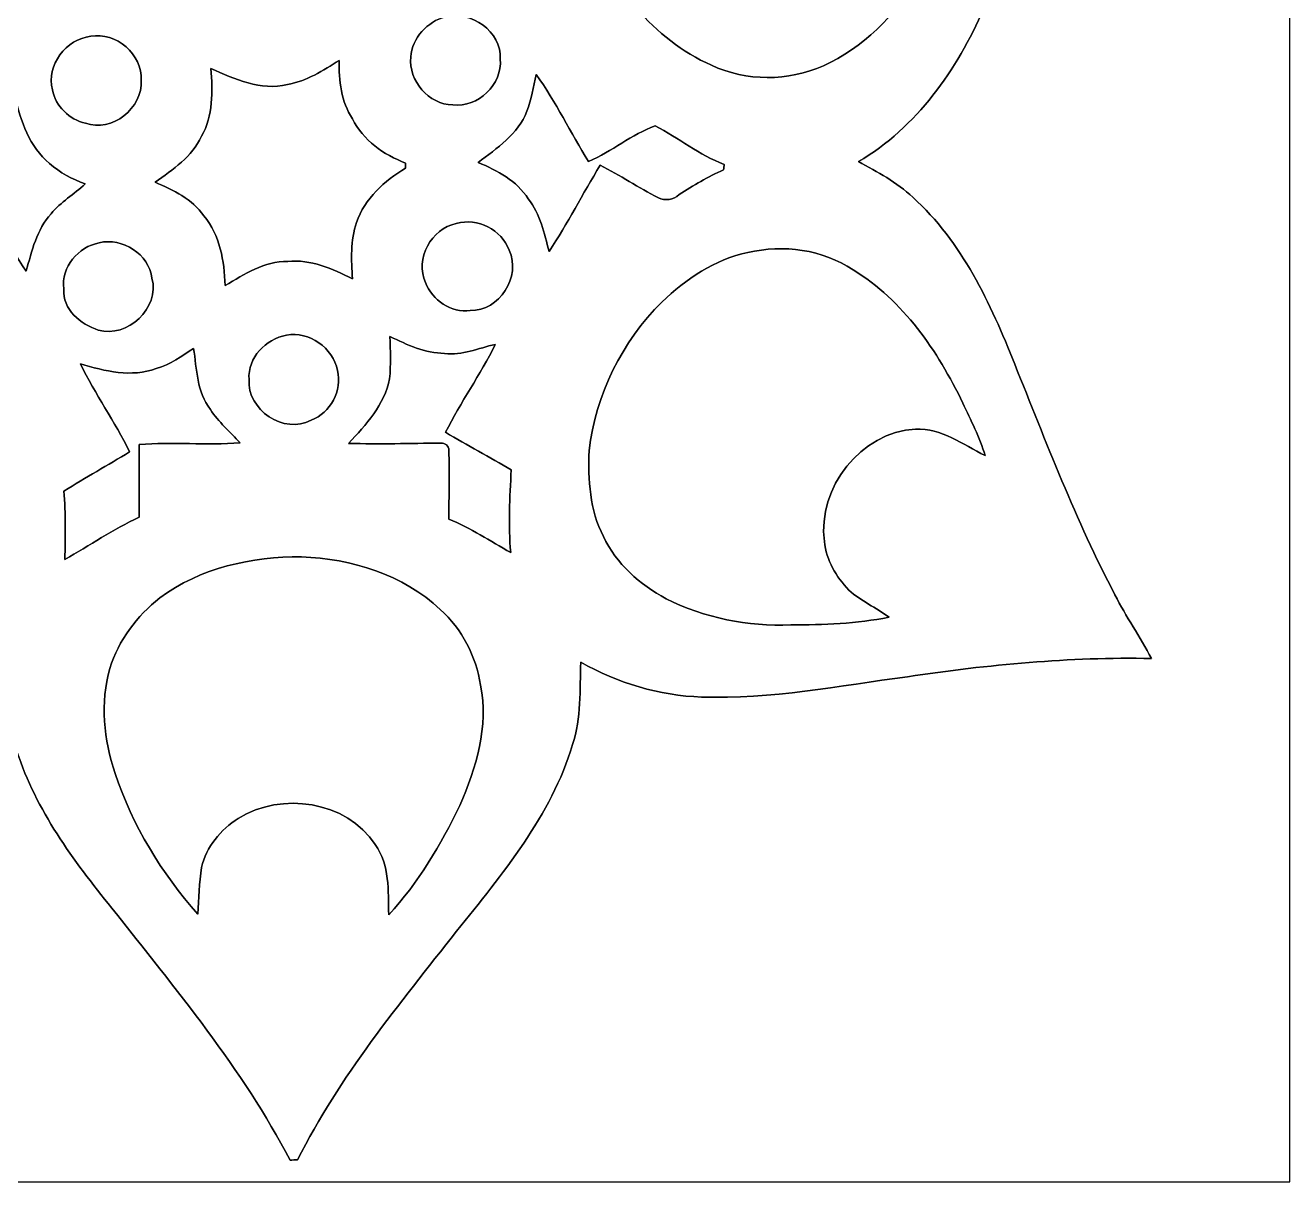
# Model space of a CAD drawing. Header units: centimetres. Extents: x -16.8 to 16.8, y -16.7 to 16.7.
# Drawn here: x -3.97 to 16.77, y -16.67 to 2.3 of the extents above; entities that cross this region are included whole.
import ezdxf

# ---------------------------------------------------------------- set-up
doc = ezdxf.new("R2010")
doc.units = ezdxf.units.CM
doc.header["$MEASUREMENT"] = 0
doc.layers.add('Layer 1', color=7, linetype='Continuous')

msp = doc.modelspace()

# ---------------------------------------------------------------- linework, layer by layer
at = {"layer": 'Layer 1', "color": 7}
for points, knots in [([(-16.77458, 16.66875), (-16.77458, 16.66875), (16.77458, 16.66875), (16.77458, 16.66875), (16.77458, 16.66875), (16.77458, 16.66875), (16.77458, -16.66875), (16.77458, -16.66875), (16.77458, -16.66875), (16.77458, -16.66875), (-16.77458, -16.66875), (-16.77458, -16.66875), (-16.77458, -16.66875), (-16.77458, -16.66875), (-16.77458, 16.66875), (-16.77458, 16.66875), (-16.77458, 16.66875), (-16.77458, 16.66875), (-16.77458, 16.66875), (-16.77458, 16.66875)], [0, 0, 0, 0, 0.16666667, 0.16666667, 0.16666667, 0.16666667, 0.33333333, 0.33333333, 0.33333333, 0.33333333, 0.5, 0.5, 0.5, 0.5, 0.66666667, 0.66666667, 0.66666667, 0.66666667, 1, 1, 1, 1]), ([(-0.32738, 15.46154), (-1.00683, 14.32454), (-1.83268, 13.28561), (-2.65465, 12.25021), (-2.65465, 12.25021), (-3.36621, 11.36756), (-4.10704, 10.46551), (-4.4771, 9.37719), (-4.4771, 9.37719), (-4.65561, 8.90587), (-4.66408, 8.39576), (-4.65561, 7.89834), (-4.65561, 7.89834), (-4.95688, 8.02111), (-5.23558, 8.20102), (-5.5566, 8.26982), (-5.5566, 8.26982), (-6.72147, 8.61695), (-7.95196, 8.41587), (-9.13024, 8.24724), (-9.13024, 8.24724), (-10.74491, 8.00559), (-12.37051, 7.77487), (-14.00775, 7.82108), (-14.00775, 7.82108), (-13.82113, 7.44361), (-13.58583, 7.09295), (-13.39039, 6.72006), (-13.39039, 6.72006), (-12.72681, 5.42925), (-12.21246, 4.07035), (-11.67024, 2.72627), (-11.67024, 2.72627), (-11.30547, 1.84009), (-10.85779, 0.95532), (-10.15083, 0.29139), (-10.15083, 0.29139), (-9.87566, 0.02293), (-9.52606, -0.14146), (-9.20574, -0.34572), (-9.20574, -0.34572), (-9.7603, -0.66781), (-10.25313, -1.09749), (-10.60203, -1.63936), (-10.60203, -1.63936), (-11.27689, -2.60526), (-11.63073, -3.73768), (-12.08652, -4.81259), (-12.08652, -4.81259), (-12.44106, -5.71394), (-12.82806, -6.604), (-13.28138, -7.4609), (-13.28138, -7.4609), (-13.45036, -7.7918), (-13.67296, -8.09237), (-13.83912, -8.42433), (-13.83912, -8.42433), (-11.96799, -8.35131), (-10.11802, -8.68574), (-8.27264, -8.94186), (-8.27264, -8.94186), (-7.26863, -9.08967), (-6.22265, -9.12354), (-5.24087, -8.83144), (-5.24087, -8.83144), (-4.90291, -8.72666), (-4.6041, -8.53334), (-4.29789, -8.36154), (-4.29789, -8.36154), (-4.27708, -8.78276), (-4.24215, -9.20891), (-4.10422, -9.61072), (-4.10422, -9.61072), (-3.79307, -10.57522), (-3.18029, -11.40178), (-2.54917, -12.18001), (-2.54917, -12.18001), (-1.50742, -13.50821), (-0.40569, -14.81067), (0.37571, -16.31668), (0.37571, -16.31668), (0.41698, -16.31386), (0.45861, -16.31139), (0.49989, -16.30927), (0.49989, -16.30927), (1.18604, -14.94402), (2.16641, -13.75657), (3.10656, -12.56171), (3.10656, -12.56171), (3.85798, -11.62367), (4.66019, -10.66906), (5.01086, -9.49713), (5.01086, -9.49713), (5.15514, -9.06286), (5.12692, -8.59931), (5.14526, -8.14917), (5.14526, -8.14917), (5.75098, -8.49101), (6.43043, -8.69632), (7.12752, -8.72031), (7.12752, -8.72031), (8.26382, -8.75947), (9.38495, -8.53687), (10.50607, -8.38623), (10.50607, -8.38623), (11.82934, -8.18797), (13.16531, -8.06309), (14.50481, -8.08708), (14.50481, -8.08708), (14.32137, -7.73077), (14.08677, -7.40339), (13.90826, -7.04427), (13.90826, -7.04427), (13.26832, -5.82401), (12.77655, -4.53566), (12.26326, -3.25931), (12.26326, -3.25931), (11.86639, -2.26377), (11.40072, -1.25236), (10.59039, -0.52282), (10.59039, -0.52282), (10.33039, -0.27552), (10.01254, -0.10724), (9.69927, 0.06103), (9.69927, 0.06103), (10.65989, 0.62265), (11.31288, 1.5681), (11.75667, 2.56681), (11.75667, 2.56681), (12.17013, 3.50661), (12.52361, 4.47146), (12.93001, 5.41443), (12.93001, 5.41443), (13.31348, 6.36129), (13.79326, 7.26581), (14.31396, 8.14352), (14.31396, 8.14352), (14.14392, 8.14881), (13.97635, 8.15128), (13.80772, 8.1534), (13.80772, 8.1534), (12.00997, 8.13788), (10.24008, 8.48748), (8.46384, 8.7122), (8.46384, 8.7122), (7.5184, 8.84167), (6.5345, 8.83144), (5.62222, 8.52593), (5.62222, 8.52593), (5.3273, 8.42821), (5.06942, 8.25041), (4.80272, 8.0966), (4.80272, 8.0966), (4.75862, 8.51958), (4.73004, 8.95032), (4.58929, 9.35567), (4.58929, 9.35567), (4.312, 10.19492), (3.80012, 10.93153), (3.26496, 11.62579), (3.26496, 11.62579), (2.32728, 12.82312), (1.33879, 13.98729), (0.54046, 15.28586), (0.54046, 15.28586), (0.37677, 15.55679), (0.23389, 15.84078), (0.05221, 16.10042), (0.05221, 16.10042), (-0.08996, 15.89687), (-0.19897, 15.67321), (-0.32738, 15.46154)], [0, 0, 0, 0, 0.02272727, 0.02272727, 0.02272727, 0.02272727, 0.04545455, 0.04545455, 0.04545455, 0.04545455, 0.06818182, 0.06818182, 0.06818182, 0.06818182, 0.09090909, 0.09090909, 0.09090909, 0.09090909, 0.11363636, 0.11363636, 0.11363636, 0.11363636, 0.13636364, 0.13636364, 0.13636364, 0.13636364, 0.15909091, 0.15909091, 0.15909091, 0.15909091, 0.18181818, 0.18181818, 0.18181818, 0.18181818, 0.20454545, 0.20454545, 0.20454545, 0.20454545, 0.22727273, 0.22727273, 0.22727273, 0.22727273, 0.25, 0.25, 0.25, 0.25, 0.27272727, 0.27272727, 0.27272727, 0.27272727, 0.29545455, 0.29545455, 0.29545455, 0.29545455, 0.31818182, 0.31818182, 0.31818182, 0.31818182, 0.34090909, 0.34090909, 0.34090909, 0.34090909, 0.36363636, 0.36363636, 0.36363636, 0.36363636, 0.38636364, 0.38636364, 0.38636364, 0.38636364, 0.40909091, 0.40909091, 0.40909091, 0.40909091, 0.43181818, 0.43181818, 0.43181818, 0.43181818, 0.45454545, 0.45454545, 0.45454545, 0.45454545, 0.47727273, 0.47727273, 0.47727273, 0.47727273, 0.5, 0.5, 0.5, 0.5, 0.52272727, 0.52272727, 0.52272727, 0.52272727, 0.54545455, 0.54545455, 0.54545455, 0.54545455, 0.56818182, 0.56818182, 0.56818182, 0.56818182, 0.59090909, 0.59090909, 0.59090909, 0.59090909, 0.61363636, 0.61363636, 0.61363636, 0.61363636, 0.63636364, 0.63636364, 0.63636364, 0.63636364, 0.65909091, 0.65909091, 0.65909091, 0.65909091, 0.68181818, 0.68181818, 0.68181818, 0.68181818, 0.70454545, 0.70454545, 0.70454545, 0.70454545, 0.72727273, 0.72727273, 0.72727273, 0.72727273, 0.75, 0.75, 0.75, 0.75, 0.77272727, 0.77272727, 0.77272727, 0.77272727, 0.79545455, 0.79545455, 0.79545455, 0.79545455, 0.81818182, 0.81818182, 0.81818182, 0.81818182, 0.84090909, 0.84090909, 0.84090909, 0.84090909, 0.86363636, 0.86363636, 0.86363636, 0.86363636, 0.88636364, 0.88636364, 0.88636364, 0.88636364, 0.90909091, 0.90909091, 0.90909091, 0.90909091, 0.93181818, 0.93181818, 0.93181818, 0.93181818, 0.95454545, 0.95454545, 0.95454545, 0.95454545, 1, 1, 1, 1]), ([(8.08426, 7.58331), (8.7062, 7.614), (9.34367, 7.61012), (9.9501, 7.45102), (9.9501, 7.45102), (9.75113, 7.31696), (9.52571, 7.21924), (9.35002, 7.05379), (9.35002, 7.05379), (8.89459, 6.63011), (8.80745, 5.8928), (9.08579, 5.34741), (9.08579, 5.34741), (9.33097, 4.79108), (9.90036, 4.34022), (10.53077, 4.3875), (10.53077, 4.3875), (10.90471, 4.37833), (11.21798, 4.59034), (11.53407, 4.75721), (11.53407, 4.75721), (11.33722, 4.14937), (11.02254, 3.58281), (10.67506, 3.04906), (10.67506, 3.04906), (10.28982, 2.45816), (9.77653, 1.92652), (9.1253, 1.63442), (9.1253, 1.63442), (8.54851, 1.37372), (7.86059, 1.37513), (7.28662, 1.64359), (7.28662, 1.64359), (6.32919, 2.06587), (5.6388, 2.94887), (5.29555, 3.92042), (5.29555, 3.92042), (5.12374, 4.46652), (5.02602, 5.06307), (5.1689, 5.62716), (5.1689, 5.62716), (5.24475, 6.04485), (5.48569, 6.41209), (5.76651, 6.72253), (5.76651, 6.72253), (6.38316, 7.31555), (7.25417, 7.52757), (8.08426, 7.58331)], [0, 0, 0, 0, 0.07692308, 0.07692308, 0.07692308, 0.07692308, 0.15384615, 0.15384615, 0.15384615, 0.15384615, 0.23076923, 0.23076923, 0.23076923, 0.23076923, 0.30769231, 0.30769231, 0.30769231, 0.30769231, 0.38461538, 0.38461538, 0.38461538, 0.38461538, 0.46153846, 0.46153846, 0.46153846, 0.46153846, 0.53846154, 0.53846154, 0.53846154, 0.53846154, 0.61538462, 0.61538462, 0.61538462, 0.61538462, 0.69230769, 0.69230769, 0.69230769, 0.69230769, 0.76923077, 0.76923077, 0.76923077, 0.76923077, 0.84615385, 0.84615385, 0.84615385, 0.84615385, 1, 1, 1, 1]), ([(2.92488, 2.43699), (3.34751, 2.54212), (3.84598, 2.19534), (3.82517, 1.74519), (3.82517, 1.74519), (3.8608, 1.3268), (3.4604, 0.94298), (3.04482, 0.99025), (3.04482, 0.99025), (2.64901, 1.00118), (2.31987, 1.38606), (2.35479, 1.77765), (2.35479, 1.77765), (2.37984, 2.08809), (2.62819, 2.35761), (2.92488, 2.43699)], [0, 0, 0, 0, 0.2, 0.2, 0.2, 0.2, 0.4, 0.4, 0.4, 0.4, 0.6, 0.6, 0.6, 0.6, 1, 1, 1, 1]), ([(-2.89489, 2.11737), (-2.48038, 2.19498), (-2.03976, 1.81786), (-2.06728, 1.39347), (-2.06728, 1.39347), (-2.03553, 0.93909), (-2.54847, 0.53481), (-2.97956, 0.69074), (-2.97956, 0.69074), (-3.24485, 0.75177), (-3.47204, 0.97049), (-3.52249, 1.24037), (-3.52249, 1.24037), (-3.6322, 1.64147), (-3.29459, 2.07292), (-2.89489, 2.11737)], [0, 0, 0, 0, 0.2, 0.2, 0.2, 0.2, 0.4, 0.4, 0.4, 0.4, 0.6, 0.6, 0.6, 0.6, 1, 1, 1, 1]), ([(0.33126, 1.32821), (0.64911, 1.37513), (0.91581, 1.55857), (1.18322, 1.72261), (1.18322, 1.72261), (1.17193, 1.39136), (1.21638, 1.04669), (1.39912, 0.762), (1.39912, 0.762), (1.57762, 0.41275), (1.90994, 0.17533), (2.26871, 0.03704), (2.26871, 0.03704), (2.26942, 0.01658), (2.27083, -0.02399), (2.27154, -0.04445), (2.27154, -0.04445), (1.92476, -0.254), (1.59844, -0.54081), (1.46791, -0.93663), (1.46791, -0.93663), (1.36066, -1.23437), (1.38254, -1.55081), (1.39806, -1.8602), (1.39806, -1.8602), (1.06856, -1.6958), (0.71508, -1.53564), (0.3369, -1.57586), (0.3369, -1.57586), (-0.04374, -1.57233), (-0.3743, -1.78541), (-0.69003, -1.97026), (-0.69003, -1.97026), (-0.7052, -1.5681), (-0.76941, -1.14547), (-1.03893, -0.82726), (-1.03893, -0.82726), (-1.22978, -0.55174), (-1.53811, -0.40393), (-1.83797, -0.27764), (-1.83797, -0.27764), (-1.54658, -0.07091), (-1.23331, 0.14217), (-1.07597, 0.47625), (-1.07597, 0.47625), (-0.88688, 0.81209), (-0.89041, 1.21391), (-0.92251, 1.58856), (-0.92251, 1.58856), (-0.53128, 1.41429), (-0.10478, 1.21708), (0.33126, 1.32821)], [0, 0, 0, 0, 0.07142857, 0.07142857, 0.07142857, 0.07142857, 0.14285714, 0.14285714, 0.14285714, 0.14285714, 0.21428571, 0.21428571, 0.21428571, 0.21428571, 0.28571429, 0.28571429, 0.28571429, 0.28571429, 0.35714286, 0.35714286, 0.35714286, 0.35714286, 0.42857143, 0.42857143, 0.42857143, 0.42857143, 0.5, 0.5, 0.5, 0.5, 0.57142857, 0.57142857, 0.57142857, 0.57142857, 0.64285714, 0.64285714, 0.64285714, 0.64285714, 0.71428571, 0.71428571, 0.71428571, 0.71428571, 0.78571429, 0.78571429, 0.78571429, 0.78571429, 0.85714286, 0.85714286, 0.85714286, 0.85714286, 1, 1, 1, 1]), ([(4.41396, 1.49013), (4.73745, 1.03858), (4.97558, 0.53305), (5.27403, 0.06526), (5.27403, 0.06526), (5.65609, 0.22472), (5.97817, 0.51118), (6.36729, 0.64699), (6.36729, 0.64699), (6.74723, 0.44838), (7.09154, 0.1711), (7.49759, 0.01552), (7.49759, 0.01552), (7.49512, -0.0067), (7.49053, -0.05151), (7.48806, -0.07373), (7.48806, -0.07373), (7.2323, -0.18591), (6.99206, -0.32879), (6.75746, -0.47943), (6.75746, -0.47943), (6.66785, -0.56515), (6.52674, -0.58738), (6.41738, -0.53234), (6.41738, -0.53234), (6.09106, -0.37006), (5.79191, -0.15804), (5.46382, 0.00106), (5.46382, 0.00106), (5.1756, -0.46496), (4.92866, -0.95638), (4.62597, -1.41323), (4.62597, -1.41323), (4.54519, -1.11337), (4.48063, -0.79904), (4.28378, -0.54822), (4.28378, -0.54822), (4.09293, -0.25224), (3.77719, -0.08326), (3.46075, 0.04621), (3.46075, 0.04621), (3.76626, 0.28328), (4.11939, 0.50976), (4.26085, 0.889), (4.26085, 0.889), (4.34199, 1.08091), (4.36069, 1.29046), (4.41396, 1.49013)], [0, 0, 0, 0, 0.07692308, 0.07692308, 0.07692308, 0.07692308, 0.15384615, 0.15384615, 0.15384615, 0.15384615, 0.23076923, 0.23076923, 0.23076923, 0.23076923, 0.30769231, 0.30769231, 0.30769231, 0.30769231, 0.38461538, 0.38461538, 0.38461538, 0.38461538, 0.46153846, 0.46153846, 0.46153846, 0.46153846, 0.53846154, 0.53846154, 0.53846154, 0.53846154, 0.61538462, 0.61538462, 0.61538462, 0.61538462, 0.69230769, 0.69230769, 0.69230769, 0.69230769, 0.76923077, 0.76923077, 0.76923077, 0.76923077, 0.84615385, 0.84615385, 0.84615385, 0.84615385, 1, 1, 1, 1]), ([(-4.97064, -0.25153), (-4.67466, 0.20038), (-4.45453, 0.70062), (-4.13456, 1.13594), (-4.13456, 1.13594), (-4.04918, 0.72743), (-3.89714, 0.30656), (-3.57011, 0.02893), (-3.57011, 0.02893), (-3.39901, -0.11994), (-3.19687, -0.22507), (-2.98556, -0.30409), (-2.98556, -0.30409), (-3.16618, -0.47378), (-3.38526, -0.60078), (-3.54471, -0.79375), (-3.54471, -0.79375), (-3.78248, -1.05198), (-3.85904, -1.40688), (-3.95393, -1.73355), (-3.95393, -1.73355), (-4.26473, -1.28129), (-4.48381, -0.77117), (-4.80589, -0.32632), (-4.80589, -0.32632), (-5.16643, -0.52352), (-5.52168, -0.73025), (-5.87446, -0.94051), (-5.87446, -0.94051), (-6.24523, -0.67098), (-6.64104, -0.44203), (-7.05979, -0.25788), (-7.05979, -0.25788), (-6.72183, -0.07408), (-6.39233, 0.12488), (-6.08013, 0.34996), (-6.08013, 0.34996), (-5.71218, 0.14676), (-5.36363, -0.09737), (-4.97064, -0.25153)], [0, 0, 0, 0, 0.09090909, 0.09090909, 0.09090909, 0.09090909, 0.18181818, 0.18181818, 0.18181818, 0.18181818, 0.27272727, 0.27272727, 0.27272727, 0.27272727, 0.36363636, 0.36363636, 0.36363636, 0.36363636, 0.45454545, 0.45454545, 0.45454545, 0.45454545, 0.54545455, 0.54545455, 0.54545455, 0.54545455, 0.63636364, 0.63636364, 0.63636364, 0.63636364, 0.72727273, 0.72727273, 0.72727273, 0.72727273, 0.81818182, 0.81818182, 0.81818182, 0.81818182, 1, 1, 1, 1]), ([(3.10303, -0.95603), (3.45334, -0.84914), (3.84457, -1.05622), (3.97157, -1.39241), (3.97157, -1.39241), (4.16983, -1.82316), (3.80859, -2.39148), (3.33269, -2.38054), (3.33269, -2.38054), (3.01307, -2.42923), (2.71498, -2.20698), (2.59539, -1.92229), (2.59539, -1.92229), (2.42535, -1.53353), (2.68993, -1.0347), (3.10303, -0.95603)], [0, 0, 0, 0, 0.2, 0.2, 0.2, 0.2, 0.4, 0.4, 0.4, 0.4, 0.6, 0.6, 0.6, 0.6, 1, 1, 1, 1]), ([(-2.75449, -1.26929), (-2.3749, -1.17793), (-1.93851, -1.45662), (-1.88948, -1.85067), (-1.88948, -1.85067), (-1.75824, -2.33856), (-2.29129, -2.83704), (-2.76966, -2.70228), (-2.76966, -2.70228), (-3.05717, -2.60668), (-3.36303, -2.36396), (-3.33269, -2.02741), (-3.33269, -2.02741), (-3.38984, -1.66617), (-3.09633, -1.33632), (-2.75449, -1.26929)], [0, 0, 0, 0, 0.2, 0.2, 0.2, 0.2, 0.4, 0.4, 0.4, 0.4, 0.6, 0.6, 0.6, 0.6, 1, 1, 1, 1]), ([(7.8867, -1.42946), (8.46702, -1.29187), (9.1119, -1.38007), (9.61108, -1.7145), (9.61108, -1.7145), (10.4394, -2.21298), (10.99855, -3.04482), (11.41236, -3.89819), (11.41236, -3.89819), (11.54148, -4.18112), (11.69, -4.45841), (11.77678, -4.75897), (11.77678, -4.75897), (11.41024, -4.57906), (11.06523, -4.3053), (10.63519, -4.32541), (10.63519, -4.32541), (9.73772, -4.3748), (9.02441, -5.28955), (9.14153, -6.16938), (9.14153, -6.16938), (9.17434, -6.47277), (9.33168, -6.75111), (9.54405, -6.9656), (9.54405, -6.9656), (9.74055, -7.14622), (9.98961, -7.25276), (10.20198, -7.41186), (10.20198, -7.41186), (9.67105, -7.51346), (9.12954, -7.54027), (8.59014, -7.53639), (8.59014, -7.53639), (7.88741, -7.56497), (7.17268, -7.4235), (6.54332, -7.10777), (6.54332, -7.10777), (6.11681, -6.87388), (5.72417, -6.53591), (5.51709, -6.08753), (5.51709, -6.08753), (5.28849, -5.6582), (5.26662, -5.15408), (5.28073, -4.67889), (5.28073, -4.67889), (5.3848, -3.76238), (5.82189, -2.89031), (6.47524, -2.2419), (6.47524, -2.2419), (6.87035, -1.86584), (7.34342, -1.53917), (7.8867, -1.42946)], [0, 0, 0, 0, 0.07142857, 0.07142857, 0.07142857, 0.07142857, 0.14285714, 0.14285714, 0.14285714, 0.14285714, 0.21428571, 0.21428571, 0.21428571, 0.21428571, 0.28571429, 0.28571429, 0.28571429, 0.28571429, 0.35714286, 0.35714286, 0.35714286, 0.35714286, 0.42857143, 0.42857143, 0.42857143, 0.42857143, 0.5, 0.5, 0.5, 0.5, 0.57142857, 0.57142857, 0.57142857, 0.57142857, 0.64285714, 0.64285714, 0.64285714, 0.64285714, 0.71428571, 0.71428571, 0.71428571, 0.71428571, 0.78571429, 0.78571429, 0.78571429, 0.78571429, 0.85714286, 0.85714286, 0.85714286, 0.85714286, 1, 1, 1, 1]), ([(0.31503, -2.78589), (0.69709, -2.71463), (1.07456, -2.99156), (1.1557, -3.36303), (1.1557, -3.36303), (1.23225, -3.69147), (1.03964, -4.06047), (0.72249, -4.17936), (0.72249, -4.17936), (0.27622, -4.41995), (-0.33232, -4.01073), (-0.29704, -3.51014), (-0.29704, -3.51014), (-0.32138, -3.15242), (-0.02293, -2.84868), (0.31503, -2.78589)], [0, 0, 0, 0, 0.2, 0.2, 0.2, 0.2, 0.4, 0.4, 0.4, 0.4, 0.6, 0.6, 0.6, 0.6, 1, 1, 1, 1]), ([(2.01471, -2.80741), (2.29729, -2.94252), (2.58939, -3.08293), (2.91147, -3.08293), (2.91147, -3.08293), (3.19864, -3.12173), (3.46604, -2.99614), (3.74086, -2.93793), (3.74086, -2.93793), (3.49779, -3.43323), (3.17394, -3.88479), (2.92629, -4.37797), (2.92629, -4.37797), (3.28436, -4.58611), (3.64843, -4.78367), (4.00438, -4.99533), (4.00438, -4.99533), (3.97933, -5.44654), (3.95746, -5.8995), (3.99521, -6.35071), (3.99521, -6.35071), (3.66007, -6.16162), (3.33834, -5.94854), (2.98132, -5.80178), (2.98132, -5.80178), (2.97956, -5.42537), (2.9972, -5.0486), (2.97886, -4.67289), (2.97886, -4.67289), (2.98662, -4.59846), (2.91465, -4.55507), (2.84903, -4.55542), (2.84903, -4.55542), (2.34456, -4.55859), (1.84009, -4.57694), (1.33597, -4.5593), (1.33597, -4.5593), (1.62207, -4.25274), (1.92334, -3.92642), (2.00942, -3.50061), (2.00942, -3.50061), (2.03024, -3.26954), (2.02212, -3.03848), (2.01471, -2.80741)], [0, 0, 0, 0, 0.08333333, 0.08333333, 0.08333333, 0.08333333, 0.16666667, 0.16666667, 0.16666667, 0.16666667, 0.25, 0.25, 0.25, 0.25, 0.33333333, 0.33333333, 0.33333333, 0.33333333, 0.41666667, 0.41666667, 0.41666667, 0.41666667, 0.5, 0.5, 0.5, 0.5, 0.58333333, 0.58333333, 0.58333333, 0.58333333, 0.66666667, 0.66666667, 0.66666667, 0.66666667, 0.75, 0.75, 0.75, 0.75, 0.83333333, 0.83333333, 0.83333333, 0.83333333, 1, 1, 1, 1]), ([(-1.81822, -3.33093), (-1.58785, -3.27589), (-1.40159, -3.12561), (-1.20579, -3.00143), (-1.20579, -3.00143), (-1.15641, -3.34045), (-1.15111, -3.71757), (-0.93098, -4.00191), (-0.93098, -4.00191), (-0.79975, -4.21111), (-0.60537, -4.36739), (-0.4445, -4.5526), (-0.4445, -4.5526), (-0.99624, -4.58717), (-1.55011, -4.53884), (-2.10114, -4.57835), (-2.10114, -4.57835), (-2.09938, -4.97558), (-2.09973, -5.37281), (-2.09868, -5.77039), (-2.09868, -5.77039), (-2.52448, -5.96971), (-2.91253, -6.23464), (-3.3214, -6.46324), (-3.3214, -6.46324), (-3.30518, -6.0893), (-3.30694, -5.71465), (-3.33304, -5.34176), (-3.33304, -5.34176), (-2.97956, -5.11916), (-2.61373, -4.91666), (-2.25743, -4.69865), (-2.25743, -4.69865), (-2.49908, -4.20264), (-2.82152, -3.75144), (-3.06458, -3.25649), (-3.06458, -3.25649), (-2.66347, -3.37432), (-2.22497, -3.48403), (-1.81822, -3.33093)], [0, 0, 0, 0, 0.09090909, 0.09090909, 0.09090909, 0.09090909, 0.18181818, 0.18181818, 0.18181818, 0.18181818, 0.27272727, 0.27272727, 0.27272727, 0.27272727, 0.36363636, 0.36363636, 0.36363636, 0.36363636, 0.45454545, 0.45454545, 0.45454545, 0.45454545, 0.54545455, 0.54545455, 0.54545455, 0.54545455, 0.63636364, 0.63636364, 0.63636364, 0.63636364, 0.72727273, 0.72727273, 0.72727273, 0.72727273, 0.81818182, 0.81818182, 0.81818182, 0.81818182, 1, 1, 1, 1]), ([(-1.76001, -7.09401), (-1.09784, -6.5973), (-0.25224, -6.41773), (0.56233, -6.42091), (0.56233, -6.42091), (1.38395, -6.45442), (2.23344, -6.7056), (2.8388, -7.28592), (2.8388, -7.28592), (3.19617, -7.60271), (3.429, -8.05286), (3.50132, -8.52382), (3.50132, -8.52382), (3.63784, -9.19798), (3.42794, -9.88307), (3.16089, -10.49867), (3.16089, -10.49867), (2.85115, -11.14037), (2.48073, -11.76761), (1.99355, -12.29007), (1.99355, -12.29007), (1.9872, -11.89919), (2.0126, -11.47339), (1.7713, -11.14002), (1.7713, -11.14002), (1.30104, -10.41929), (0.2353, -10.27042), (-0.47378, -10.70963), (-0.47378, -10.70963), (-0.76024, -10.89448), (-0.99977, -11.17671), (-1.07809, -11.51431), (-1.07809, -11.51431), (-1.11584, -11.76726), (-1.11795, -12.02443), (-1.13594, -12.28019), (-1.13594, -12.28019), (-1.73284, -11.61097), (-2.21015, -10.82428), (-2.49555, -9.97162), (-2.49555, -9.97162), (-2.67335, -9.42128), (-2.74602, -8.81133), (-2.57881, -8.25006), (-2.57881, -8.25006), (-2.44334, -7.78757), (-2.13254, -7.39211), (-1.76001, -7.09401)], [0, 0, 0, 0, 0.07692308, 0.07692308, 0.07692308, 0.07692308, 0.15384615, 0.15384615, 0.15384615, 0.15384615, 0.23076923, 0.23076923, 0.23076923, 0.23076923, 0.30769231, 0.30769231, 0.30769231, 0.30769231, 0.38461538, 0.38461538, 0.38461538, 0.38461538, 0.46153846, 0.46153846, 0.46153846, 0.46153846, 0.53846154, 0.53846154, 0.53846154, 0.53846154, 0.61538462, 0.61538462, 0.61538462, 0.61538462, 0.69230769, 0.69230769, 0.69230769, 0.69230769, 0.76923077, 0.76923077, 0.76923077, 0.76923077, 0.84615385, 0.84615385, 0.84615385, 0.84615385, 1, 1, 1, 1])]:
    msp.add_open_spline(points, degree=3, knots=knots, dxfattribs=at)
at = {"layer": 'Layer 1', "color": 251}
for points, knots in [([(-0.32738, 15.46154), (-0.19897, 15.67321), (-0.08996, 15.89687), (0.05221, 16.10042), (0.05221, 16.10042), (0.23389, 15.84078), (0.37677, 15.55679), (0.54046, 15.28586), (0.54046, 15.28586), (1.33879, 13.98729), (2.32728, 12.82312), (3.26496, 11.62579), (3.26496, 11.62579), (3.80012, 10.93153), (4.312, 10.19492), (4.58929, 9.35567), (4.58929, 9.35567), (4.73004, 8.95032), (4.75862, 8.51958), (4.80272, 8.0966), (4.80272, 8.0966), (5.06942, 8.25041), (5.3273, 8.42821), (5.62222, 8.52593), (5.62222, 8.52593), (6.5345, 8.83144), (7.5184, 8.84167), (8.46384, 8.7122), (8.46384, 8.7122), (10.24008, 8.48748), (12.00997, 8.13788), (13.80772, 8.1534), (13.80772, 8.1534), (13.97635, 8.15128), (14.14392, 8.14881), (14.31396, 8.14352), (14.31396, 8.14352), (13.79326, 7.26581), (13.31348, 6.36129), (12.93001, 5.41443), (12.93001, 5.41443), (12.52361, 4.47146), (12.17013, 3.50661), (11.75667, 2.56681), (11.75667, 2.56681), (11.31288, 1.5681), (10.65989, 0.62265), (9.69927, 0.06103), (9.69927, 0.06103), (10.01254, -0.10724), (10.33039, -0.27552), (10.59039, -0.52282), (10.59039, -0.52282), (11.40072, -1.25236), (11.86639, -2.26377), (12.26326, -3.25931), (12.26326, -3.25931), (12.77655, -4.53566), (13.26832, -5.82401), (13.90826, -7.04427), (13.90826, -7.04427), (14.08677, -7.40339), (14.32137, -7.73077), (14.50481, -8.08708), (14.50481, -8.08708), (13.16531, -8.06309), (11.82934, -8.18797), (10.50607, -8.38623), (10.50607, -8.38623), (9.38495, -8.53687), (8.26382, -8.75947), (7.12752, -8.72031), (7.12752, -8.72031), (6.43043, -8.69632), (5.75098, -8.49101), (5.14526, -8.14917), (5.14526, -8.14917), (5.12692, -8.59931), (5.15514, -9.06286), (5.01086, -9.49713), (5.01086, -9.49713), (4.66019, -10.66906), (3.85798, -11.62367), (3.10656, -12.56171), (3.10656, -12.56171), (2.16641, -13.75657), (1.18604, -14.94402), (0.49989, -16.30927), (0.49989, -16.30927), (0.45861, -16.31139), (0.41698, -16.31386), (0.37571, -16.31668), (0.37571, -16.31668), (-0.40569, -14.81067), (-1.50742, -13.50821), (-2.54917, -12.18001), (-2.54917, -12.18001), (-3.18029, -11.40178), (-3.79307, -10.57522), (-4.10422, -9.61072), (-4.10422, -9.61072), (-4.24215, -9.20891), (-4.27708, -8.78276), (-4.29789, -8.36154), (-4.29789, -8.36154), (-4.6041, -8.53334), (-4.90291, -8.72666), (-5.24087, -8.83144), (-5.24087, -8.83144), (-6.22265, -9.12354), (-7.26863, -9.08967), (-8.27264, -8.94186), (-8.27264, -8.94186), (-10.11802, -8.68574), (-11.96799, -8.35131), (-13.83912, -8.42433), (-13.83912, -8.42433), (-13.67296, -8.09237), (-13.45036, -7.7918), (-13.28138, -7.4609), (-13.28138, -7.4609), (-12.82806, -6.604), (-12.44106, -5.71394), (-12.08652, -4.81259), (-12.08652, -4.81259), (-11.63073, -3.73768), (-11.27689, -2.60526), (-10.60203, -1.63936), (-10.60203, -1.63936), (-10.25313, -1.09749), (-9.7603, -0.66781), (-9.20574, -0.34572), (-9.20574, -0.34572), (-9.52606, -0.14146), (-9.87566, 0.02293), (-10.15083, 0.29139), (-10.15083, 0.29139), (-10.85779, 0.95532), (-11.30547, 1.84009), (-11.67024, 2.72627), (-11.67024, 2.72627), (-12.21246, 4.07035), (-12.72681, 5.42925), (-13.39039, 6.72006), (-13.39039, 6.72006), (-13.58583, 7.09295), (-13.82113, 7.44361), (-14.00775, 7.82108), (-14.00775, 7.82108), (-12.37051, 7.77487), (-10.74491, 8.00559), (-9.13024, 8.24724), (-9.13024, 8.24724), (-7.95196, 8.41587), (-6.72147, 8.61695), (-5.5566, 8.26982), (-5.5566, 8.26982), (-5.23558, 8.20102), (-4.95688, 8.02111), (-4.65561, 7.89834), (-4.65561, 7.89834), (-4.66408, 8.39576), (-4.65561, 8.90587), (-4.4771, 9.37719), (-4.4771, 9.37719), (-4.10704, 10.46551), (-3.36621, 11.36756), (-2.65465, 12.25021), (-2.65465, 12.25021), (-1.83268, 13.28561), (-1.00683, 14.32454), (-0.32738, 15.46154), (-0.32738, 15.46154), (-0.32738, 15.46154), (-0.32738, 15.46154), (-0.32738, 15.46154)], [0, 0, 0, 0, 0.02222222, 0.02222222, 0.02222222, 0.02222222, 0.04444444, 0.04444444, 0.04444444, 0.04444444, 0.06666667, 0.06666667, 0.06666667, 0.06666667, 0.08888889, 0.08888889, 0.08888889, 0.08888889, 0.11111111, 0.11111111, 0.11111111, 0.11111111, 0.13333333, 0.13333333, 0.13333333, 0.13333333, 0.15555556, 0.15555556, 0.15555556, 0.15555556, 0.17777778, 0.17777778, 0.17777778, 0.17777778, 0.2, 0.2, 0.2, 0.2, 0.22222222, 0.22222222, 0.22222222, 0.22222222, 0.24444444, 0.24444444, 0.24444444, 0.24444444, 0.26666667, 0.26666667, 0.26666667, 0.26666667, 0.28888889, 0.28888889, 0.28888889, 0.28888889, 0.31111111, 0.31111111, 0.31111111, 0.31111111, 0.33333333, 0.33333333, 0.33333333, 0.33333333, 0.35555556, 0.35555556, 0.35555556, 0.35555556, 0.37777778, 0.37777778, 0.37777778, 0.37777778, 0.4, 0.4, 0.4, 0.4, 0.42222222, 0.42222222, 0.42222222, 0.42222222, 0.44444444, 0.44444444, 0.44444444, 0.44444444, 0.46666667, 0.46666667, 0.46666667, 0.46666667, 0.48888889, 0.48888889, 0.48888889, 0.48888889, 0.51111111, 0.51111111, 0.51111111, 0.51111111, 0.53333333, 0.53333333, 0.53333333, 0.53333333, 0.55555556, 0.55555556, 0.55555556, 0.55555556, 0.57777778, 0.57777778, 0.57777778, 0.57777778, 0.6, 0.6, 0.6, 0.6, 0.62222222, 0.62222222, 0.62222222, 0.62222222, 0.64444444, 0.64444444, 0.64444444, 0.64444444, 0.66666667, 0.66666667, 0.66666667, 0.66666667, 0.68888889, 0.68888889, 0.68888889, 0.68888889, 0.71111111, 0.71111111, 0.71111111, 0.71111111, 0.73333333, 0.73333333, 0.73333333, 0.73333333, 0.75555556, 0.75555556, 0.75555556, 0.75555556, 0.77777778, 0.77777778, 0.77777778, 0.77777778, 0.8, 0.8, 0.8, 0.8, 0.82222222, 0.82222222, 0.82222222, 0.82222222, 0.84444444, 0.84444444, 0.84444444, 0.84444444, 0.86666667, 0.86666667, 0.86666667, 0.86666667, 0.88888889, 0.88888889, 0.88888889, 0.88888889, 0.91111111, 0.91111111, 0.91111111, 0.91111111, 0.93333333, 0.93333333, 0.93333333, 0.93333333, 0.95555556, 0.95555556, 0.95555556, 0.95555556, 1, 1, 1, 1]), ([(8.08426, 7.58331), (7.25417, 7.52757), (6.38316, 7.31555), (5.76651, 6.72253), (5.76651, 6.72253), (5.48569, 6.41209), (5.24475, 6.04485), (5.1689, 5.62716), (5.1689, 5.62716), (5.02602, 5.06307), (5.12374, 4.46652), (5.29555, 3.92042), (5.29555, 3.92042), (5.6388, 2.94887), (6.32919, 2.06587), (7.28662, 1.64359), (7.28662, 1.64359), (7.86059, 1.37513), (8.54851, 1.37372), (9.1253, 1.63442), (9.1253, 1.63442), (9.77653, 1.92652), (10.28982, 2.45816), (10.67506, 3.04906), (10.67506, 3.04906), (11.02254, 3.58281), (11.33722, 4.14937), (11.53407, 4.75721), (11.53407, 4.75721), (11.21798, 4.59034), (10.90471, 4.37833), (10.53077, 4.3875), (10.53077, 4.3875), (9.90036, 4.34022), (9.33097, 4.79108), (9.08579, 5.34741), (9.08579, 5.34741), (8.80745, 5.8928), (8.89459, 6.63011), (9.35002, 7.05379), (9.35002, 7.05379), (9.52571, 7.21924), (9.75113, 7.31696), (9.9501, 7.45102), (9.9501, 7.45102), (9.34367, 7.61012), (8.7062, 7.614), (8.08426, 7.58331), (8.08426, 7.58331), (8.08426, 7.58331), (8.08426, 7.58331), (8.08426, 7.58331)], [0, 0, 0, 0, 0.07142857, 0.07142857, 0.07142857, 0.07142857, 0.14285714, 0.14285714, 0.14285714, 0.14285714, 0.21428571, 0.21428571, 0.21428571, 0.21428571, 0.28571429, 0.28571429, 0.28571429, 0.28571429, 0.35714286, 0.35714286, 0.35714286, 0.35714286, 0.42857143, 0.42857143, 0.42857143, 0.42857143, 0.5, 0.5, 0.5, 0.5, 0.57142857, 0.57142857, 0.57142857, 0.57142857, 0.64285714, 0.64285714, 0.64285714, 0.64285714, 0.71428571, 0.71428571, 0.71428571, 0.71428571, 0.78571429, 0.78571429, 0.78571429, 0.78571429, 0.85714286, 0.85714286, 0.85714286, 0.85714286, 1, 1, 1, 1]), ([(2.92488, 2.43699), (2.62819, 2.35761), (2.37984, 2.08809), (2.35479, 1.77765), (2.35479, 1.77765), (2.31987, 1.38606), (2.64901, 1.00118), (3.04482, 0.99025), (3.04482, 0.99025), (3.4604, 0.94298), (3.8608, 1.3268), (3.82517, 1.74519), (3.82517, 1.74519), (3.84598, 2.19534), (3.34751, 2.54212), (2.92488, 2.43699), (2.92488, 2.43699), (2.92488, 2.43699), (2.92488, 2.43699), (2.92488, 2.43699)], [0, 0, 0, 0, 0.16666667, 0.16666667, 0.16666667, 0.16666667, 0.33333333, 0.33333333, 0.33333333, 0.33333333, 0.5, 0.5, 0.5, 0.5, 0.66666667, 0.66666667, 0.66666667, 0.66666667, 1, 1, 1, 1]), ([(-2.89489, 2.11737), (-3.29459, 2.07292), (-3.6322, 1.64147), (-3.52249, 1.24037), (-3.52249, 1.24037), (-3.47204, 0.97049), (-3.24485, 0.75177), (-2.97956, 0.69074), (-2.97956, 0.69074), (-2.54847, 0.53481), (-2.03553, 0.93909), (-2.06728, 1.39347), (-2.06728, 1.39347), (-2.03976, 1.81786), (-2.48038, 2.19498), (-2.89489, 2.11737), (-2.89489, 2.11737), (-2.89489, 2.11737), (-2.89489, 2.11737), (-2.89489, 2.11737)], [0, 0, 0, 0, 0.16666667, 0.16666667, 0.16666667, 0.16666667, 0.33333333, 0.33333333, 0.33333333, 0.33333333, 0.5, 0.5, 0.5, 0.5, 0.66666667, 0.66666667, 0.66666667, 0.66666667, 1, 1, 1, 1]), ([(0.33126, 1.32821), (-0.10478, 1.21708), (-0.53128, 1.41429), (-0.92251, 1.58856), (-0.92251, 1.58856), (-0.89041, 1.21391), (-0.88688, 0.81209), (-1.07597, 0.47625), (-1.07597, 0.47625), (-1.23331, 0.14217), (-1.54658, -0.07091), (-1.83797, -0.27764), (-1.83797, -0.27764), (-1.53811, -0.40393), (-1.22978, -0.55174), (-1.03893, -0.82726), (-1.03893, -0.82726), (-0.76941, -1.14547), (-0.7052, -1.5681), (-0.69003, -1.97026), (-0.69003, -1.97026), (-0.3743, -1.78541), (-0.04374, -1.57233), (0.3369, -1.57586), (0.3369, -1.57586), (0.71508, -1.53564), (1.06856, -1.6958), (1.39806, -1.8602), (1.39806, -1.8602), (1.38254, -1.55081), (1.36066, -1.23437), (1.46791, -0.93663), (1.46791, -0.93663), (1.59844, -0.54081), (1.92476, -0.254), (2.27154, -0.04445), (2.27154, -0.04445), (2.27083, -0.02399), (2.26942, 0.01658), (2.26871, 0.03704), (2.26871, 0.03704), (1.90994, 0.17533), (1.57762, 0.41275), (1.39912, 0.762), (1.39912, 0.762), (1.21638, 1.04669), (1.17193, 1.39136), (1.18322, 1.72261), (1.18322, 1.72261), (0.91581, 1.55857), (0.64911, 1.37513), (0.33126, 1.32821), (0.33126, 1.32821), (0.33126, 1.32821), (0.33126, 1.32821), (0.33126, 1.32821)], [0, 0, 0, 0, 0.06666667, 0.06666667, 0.06666667, 0.06666667, 0.13333333, 0.13333333, 0.13333333, 0.13333333, 0.2, 0.2, 0.2, 0.2, 0.26666667, 0.26666667, 0.26666667, 0.26666667, 0.33333333, 0.33333333, 0.33333333, 0.33333333, 0.4, 0.4, 0.4, 0.4, 0.46666667, 0.46666667, 0.46666667, 0.46666667, 0.53333333, 0.53333333, 0.53333333, 0.53333333, 0.6, 0.6, 0.6, 0.6, 0.66666667, 0.66666667, 0.66666667, 0.66666667, 0.73333333, 0.73333333, 0.73333333, 0.73333333, 0.8, 0.8, 0.8, 0.8, 0.86666667, 0.86666667, 0.86666667, 0.86666667, 1, 1, 1, 1]), ([(4.41396, 1.49013), (4.36069, 1.29046), (4.34199, 1.08091), (4.26085, 0.889), (4.26085, 0.889), (4.11939, 0.50976), (3.76626, 0.28328), (3.46075, 0.04621), (3.46075, 0.04621), (3.77719, -0.08326), (4.09293, -0.25224), (4.28378, -0.54822), (4.28378, -0.54822), (4.48063, -0.79904), (4.54519, -1.11337), (4.62597, -1.41323), (4.62597, -1.41323), (4.92866, -0.95638), (5.1756, -0.46496), (5.46382, 0.00106), (5.46382, 0.00106), (5.79191, -0.15804), (6.09106, -0.37006), (6.41738, -0.53234), (6.41738, -0.53234), (6.52674, -0.58738), (6.66785, -0.56515), (6.75746, -0.47943), (6.75746, -0.47943), (6.99206, -0.32879), (7.2323, -0.18591), (7.48806, -0.07373), (7.48806, -0.07373), (7.49053, -0.05151), (7.49512, -0.0067), (7.49759, 0.01552), (7.49759, 0.01552), (7.09154, 0.1711), (6.74723, 0.44838), (6.36729, 0.64699), (6.36729, 0.64699), (5.97817, 0.51118), (5.65609, 0.22472), (5.27403, 0.06526), (5.27403, 0.06526), (4.97558, 0.53305), (4.73745, 1.03858), (4.41396, 1.49013), (4.41396, 1.49013), (4.41396, 1.49013), (4.41396, 1.49013), (4.41396, 1.49013)], [0, 0, 0, 0, 0.07142857, 0.07142857, 0.07142857, 0.07142857, 0.14285714, 0.14285714, 0.14285714, 0.14285714, 0.21428571, 0.21428571, 0.21428571, 0.21428571, 0.28571429, 0.28571429, 0.28571429, 0.28571429, 0.35714286, 0.35714286, 0.35714286, 0.35714286, 0.42857143, 0.42857143, 0.42857143, 0.42857143, 0.5, 0.5, 0.5, 0.5, 0.57142857, 0.57142857, 0.57142857, 0.57142857, 0.64285714, 0.64285714, 0.64285714, 0.64285714, 0.71428571, 0.71428571, 0.71428571, 0.71428571, 0.78571429, 0.78571429, 0.78571429, 0.78571429, 0.85714286, 0.85714286, 0.85714286, 0.85714286, 1, 1, 1, 1]), ([(-4.97064, -0.25153), (-5.36363, -0.09737), (-5.71218, 0.14676), (-6.08013, 0.34996), (-6.08013, 0.34996), (-6.39233, 0.12488), (-6.72183, -0.07408), (-7.05979, -0.25788), (-7.05979, -0.25788), (-6.64104, -0.44203), (-6.24523, -0.67098), (-5.87446, -0.94051), (-5.87446, -0.94051), (-5.52168, -0.73025), (-5.16643, -0.52352), (-4.80589, -0.32632), (-4.80589, -0.32632), (-4.48381, -0.77117), (-4.26473, -1.28129), (-3.95393, -1.73355), (-3.95393, -1.73355), (-3.85904, -1.40688), (-3.78248, -1.05198), (-3.54471, -0.79375), (-3.54471, -0.79375), (-3.38526, -0.60078), (-3.16618, -0.47378), (-2.98556, -0.30409), (-2.98556, -0.30409), (-3.19687, -0.22507), (-3.39901, -0.11994), (-3.57011, 0.02893), (-3.57011, 0.02893), (-3.89714, 0.30656), (-4.04918, 0.72743), (-4.13456, 1.13594), (-4.13456, 1.13594), (-4.45453, 0.70062), (-4.67466, 0.20038), (-4.97064, -0.25153), (-4.97064, -0.25153), (-4.97064, -0.25153), (-4.97064, -0.25153), (-4.97064, -0.25153)], [0, 0, 0, 0, 0.08333333, 0.08333333, 0.08333333, 0.08333333, 0.16666667, 0.16666667, 0.16666667, 0.16666667, 0.25, 0.25, 0.25, 0.25, 0.33333333, 0.33333333, 0.33333333, 0.33333333, 0.41666667, 0.41666667, 0.41666667, 0.41666667, 0.5, 0.5, 0.5, 0.5, 0.58333333, 0.58333333, 0.58333333, 0.58333333, 0.66666667, 0.66666667, 0.66666667, 0.66666667, 0.75, 0.75, 0.75, 0.75, 0.83333333, 0.83333333, 0.83333333, 0.83333333, 1, 1, 1, 1]), ([(3.10303, -0.95603), (2.68993, -1.0347), (2.42535, -1.53353), (2.59539, -1.92229), (2.59539, -1.92229), (2.71498, -2.20698), (3.01307, -2.42923), (3.33269, -2.38054), (3.33269, -2.38054), (3.80859, -2.39148), (4.16983, -1.82316), (3.97157, -1.39241), (3.97157, -1.39241), (3.84457, -1.05622), (3.45334, -0.84914), (3.10303, -0.95603), (3.10303, -0.95603), (3.10303, -0.95603), (3.10303, -0.95603), (3.10303, -0.95603)], [0, 0, 0, 0, 0.16666667, 0.16666667, 0.16666667, 0.16666667, 0.33333333, 0.33333333, 0.33333333, 0.33333333, 0.5, 0.5, 0.5, 0.5, 0.66666667, 0.66666667, 0.66666667, 0.66666667, 1, 1, 1, 1]), ([(-2.75449, -1.26929), (-3.09633, -1.33632), (-3.38984, -1.66617), (-3.33269, -2.02741), (-3.33269, -2.02741), (-3.36303, -2.36396), (-3.05717, -2.60668), (-2.76966, -2.70228), (-2.76966, -2.70228), (-2.29129, -2.83704), (-1.75824, -2.33856), (-1.88948, -1.85067), (-1.88948, -1.85067), (-1.93851, -1.45662), (-2.3749, -1.17793), (-2.75449, -1.26929), (-2.75449, -1.26929), (-2.75449, -1.26929), (-2.75449, -1.26929), (-2.75449, -1.26929)], [0, 0, 0, 0, 0.16666667, 0.16666667, 0.16666667, 0.16666667, 0.33333333, 0.33333333, 0.33333333, 0.33333333, 0.5, 0.5, 0.5, 0.5, 0.66666667, 0.66666667, 0.66666667, 0.66666667, 1, 1, 1, 1]), ([(7.8867, -1.42946), (7.34342, -1.53917), (6.87035, -1.86584), (6.47524, -2.2419), (6.47524, -2.2419), (5.82189, -2.89031), (5.3848, -3.76238), (5.28073, -4.67889), (5.28073, -4.67889), (5.26662, -5.15408), (5.28849, -5.6582), (5.51709, -6.08753), (5.51709, -6.08753), (5.72417, -6.53591), (6.11681, -6.87388), (6.54332, -7.10777), (6.54332, -7.10777), (7.17268, -7.4235), (7.88741, -7.56497), (8.59014, -7.53639), (8.59014, -7.53639), (9.12954, -7.54027), (9.67105, -7.51346), (10.20198, -7.41186), (10.20198, -7.41186), (9.98961, -7.25276), (9.74055, -7.14622), (9.54405, -6.9656), (9.54405, -6.9656), (9.33168, -6.75111), (9.17434, -6.47277), (9.14153, -6.16938), (9.14153, -6.16938), (9.02441, -5.28955), (9.73772, -4.3748), (10.63519, -4.32541), (10.63519, -4.32541), (11.06523, -4.3053), (11.41024, -4.57906), (11.77678, -4.75897), (11.77678, -4.75897), (11.69, -4.45841), (11.54148, -4.18112), (11.41236, -3.89819), (11.41236, -3.89819), (10.99855, -3.04482), (10.4394, -2.21298), (9.61108, -1.7145), (9.61108, -1.7145), (9.1119, -1.38007), (8.46702, -1.29187), (7.8867, -1.42946), (7.8867, -1.42946), (7.8867, -1.42946), (7.8867, -1.42946), (7.8867, -1.42946)], [0, 0, 0, 0, 0.06666667, 0.06666667, 0.06666667, 0.06666667, 0.13333333, 0.13333333, 0.13333333, 0.13333333, 0.2, 0.2, 0.2, 0.2, 0.26666667, 0.26666667, 0.26666667, 0.26666667, 0.33333333, 0.33333333, 0.33333333, 0.33333333, 0.4, 0.4, 0.4, 0.4, 0.46666667, 0.46666667, 0.46666667, 0.46666667, 0.53333333, 0.53333333, 0.53333333, 0.53333333, 0.6, 0.6, 0.6, 0.6, 0.66666667, 0.66666667, 0.66666667, 0.66666667, 0.73333333, 0.73333333, 0.73333333, 0.73333333, 0.8, 0.8, 0.8, 0.8, 0.86666667, 0.86666667, 0.86666667, 0.86666667, 1, 1, 1, 1]), ([(0.31503, -2.78589), (-0.02293, -2.84868), (-0.32138, -3.15242), (-0.29704, -3.51014), (-0.29704, -3.51014), (-0.33232, -4.01073), (0.27622, -4.41995), (0.72249, -4.17936), (0.72249, -4.17936), (1.03964, -4.06047), (1.23225, -3.69147), (1.1557, -3.36303), (1.1557, -3.36303), (1.07456, -2.99156), (0.69709, -2.71463), (0.31503, -2.78589), (0.31503, -2.78589), (0.31503, -2.78589), (0.31503, -2.78589), (0.31503, -2.78589)], [0, 0, 0, 0, 0.16666667, 0.16666667, 0.16666667, 0.16666667, 0.33333333, 0.33333333, 0.33333333, 0.33333333, 0.5, 0.5, 0.5, 0.5, 0.66666667, 0.66666667, 0.66666667, 0.66666667, 1, 1, 1, 1]), ([(2.01471, -2.80741), (2.02212, -3.03848), (2.03024, -3.26954), (2.00942, -3.50061), (2.00942, -3.50061), (1.92334, -3.92642), (1.62207, -4.25274), (1.33597, -4.5593), (1.33597, -4.5593), (1.84009, -4.57694), (2.34456, -4.55859), (2.84903, -4.55542), (2.84903, -4.55542), (2.91465, -4.55507), (2.98662, -4.59846), (2.97886, -4.67289), (2.97886, -4.67289), (2.9972, -5.0486), (2.97956, -5.42537), (2.98132, -5.80178), (2.98132, -5.80178), (3.33834, -5.94854), (3.66007, -6.16162), (3.99521, -6.35071), (3.99521, -6.35071), (3.95746, -5.8995), (3.97933, -5.44654), (4.00438, -4.99533), (4.00438, -4.99533), (3.64843, -4.78367), (3.28436, -4.58611), (2.92629, -4.37797), (2.92629, -4.37797), (3.17394, -3.88479), (3.49779, -3.43323), (3.74086, -2.93793), (3.74086, -2.93793), (3.46604, -2.99614), (3.19864, -3.12173), (2.91147, -3.08293), (2.91147, -3.08293), (2.58939, -3.08293), (2.29729, -2.94252), (2.01471, -2.80741), (2.01471, -2.80741), (2.01471, -2.80741), (2.01471, -2.80741), (2.01471, -2.80741)], [0, 0, 0, 0, 0.07692308, 0.07692308, 0.07692308, 0.07692308, 0.15384615, 0.15384615, 0.15384615, 0.15384615, 0.23076923, 0.23076923, 0.23076923, 0.23076923, 0.30769231, 0.30769231, 0.30769231, 0.30769231, 0.38461538, 0.38461538, 0.38461538, 0.38461538, 0.46153846, 0.46153846, 0.46153846, 0.46153846, 0.53846154, 0.53846154, 0.53846154, 0.53846154, 0.61538462, 0.61538462, 0.61538462, 0.61538462, 0.69230769, 0.69230769, 0.69230769, 0.69230769, 0.76923077, 0.76923077, 0.76923077, 0.76923077, 0.84615385, 0.84615385, 0.84615385, 0.84615385, 1, 1, 1, 1]), ([(-1.81822, -3.33093), (-2.22497, -3.48403), (-2.66347, -3.37432), (-3.06458, -3.25649), (-3.06458, -3.25649), (-2.82152, -3.75144), (-2.49908, -4.20264), (-2.25743, -4.69865), (-2.25743, -4.69865), (-2.61373, -4.91666), (-2.97956, -5.11916), (-3.33304, -5.34176), (-3.33304, -5.34176), (-3.30694, -5.71465), (-3.30518, -6.0893), (-3.3214, -6.46324), (-3.3214, -6.46324), (-2.91253, -6.23464), (-2.52448, -5.96971), (-2.09868, -5.77039), (-2.09868, -5.77039), (-2.09973, -5.37281), (-2.09938, -4.97558), (-2.10114, -4.57835), (-2.10114, -4.57835), (-1.55011, -4.53884), (-0.99624, -4.58717), (-0.4445, -4.5526), (-0.4445, -4.5526), (-0.60537, -4.36739), (-0.79975, -4.21111), (-0.93098, -4.00191), (-0.93098, -4.00191), (-1.15111, -3.71757), (-1.15641, -3.34045), (-1.20579, -3.00143), (-1.20579, -3.00143), (-1.40159, -3.12561), (-1.58785, -3.27589), (-1.81822, -3.33093), (-1.81822, -3.33093), (-1.81822, -3.33093), (-1.81822, -3.33093), (-1.81822, -3.33093)], [0, 0, 0, 0, 0.08333333, 0.08333333, 0.08333333, 0.08333333, 0.16666667, 0.16666667, 0.16666667, 0.16666667, 0.25, 0.25, 0.25, 0.25, 0.33333333, 0.33333333, 0.33333333, 0.33333333, 0.41666667, 0.41666667, 0.41666667, 0.41666667, 0.5, 0.5, 0.5, 0.5, 0.58333333, 0.58333333, 0.58333333, 0.58333333, 0.66666667, 0.66666667, 0.66666667, 0.66666667, 0.75, 0.75, 0.75, 0.75, 0.83333333, 0.83333333, 0.83333333, 0.83333333, 1, 1, 1, 1]), ([(-1.76001, -7.09401), (-2.13254, -7.39211), (-2.44334, -7.78757), (-2.57881, -8.25006), (-2.57881, -8.25006), (-2.74602, -8.81133), (-2.67335, -9.42128), (-2.49555, -9.97162), (-2.49555, -9.97162), (-2.21015, -10.82428), (-1.73284, -11.61097), (-1.13594, -12.28019), (-1.13594, -12.28019), (-1.11795, -12.02443), (-1.11584, -11.76726), (-1.07809, -11.51431), (-1.07809, -11.51431), (-0.99977, -11.17671), (-0.76024, -10.89448), (-0.47378, -10.70963), (-0.47378, -10.70963), (0.2353, -10.27042), (1.30104, -10.41929), (1.7713, -11.14002), (1.7713, -11.14002), (2.0126, -11.47339), (1.9872, -11.89919), (1.99355, -12.29007), (1.99355, -12.29007), (2.48073, -11.76761), (2.85115, -11.14037), (3.16089, -10.49867), (3.16089, -10.49867), (3.42794, -9.88307), (3.63784, -9.19798), (3.50132, -8.52382), (3.50132, -8.52382), (3.429, -8.05286), (3.19617, -7.60271), (2.8388, -7.28592), (2.8388, -7.28592), (2.23344, -6.7056), (1.38395, -6.45442), (0.56233, -6.42091), (0.56233, -6.42091), (-0.25224, -6.41773), (-1.09784, -6.5973), (-1.76001, -7.09401)], [0, 0, 0, 0, 0.07692308, 0.07692308, 0.07692308, 0.07692308, 0.15384615, 0.15384615, 0.15384615, 0.15384615, 0.23076923, 0.23076923, 0.23076923, 0.23076923, 0.30769231, 0.30769231, 0.30769231, 0.30769231, 0.38461538, 0.38461538, 0.38461538, 0.38461538, 0.46153846, 0.46153846, 0.46153846, 0.46153846, 0.53846154, 0.53846154, 0.53846154, 0.53846154, 0.61538462, 0.61538462, 0.61538462, 0.61538462, 0.69230769, 0.69230769, 0.69230769, 0.69230769, 0.76923077, 0.76923077, 0.76923077, 0.76923077, 0.84615385, 0.84615385, 0.84615385, 0.84615385, 1, 1, 1, 1])]:
    msp.add_open_spline(points, degree=3, knots=knots, dxfattribs=at)

doc.saveas('drawing.dxf')
